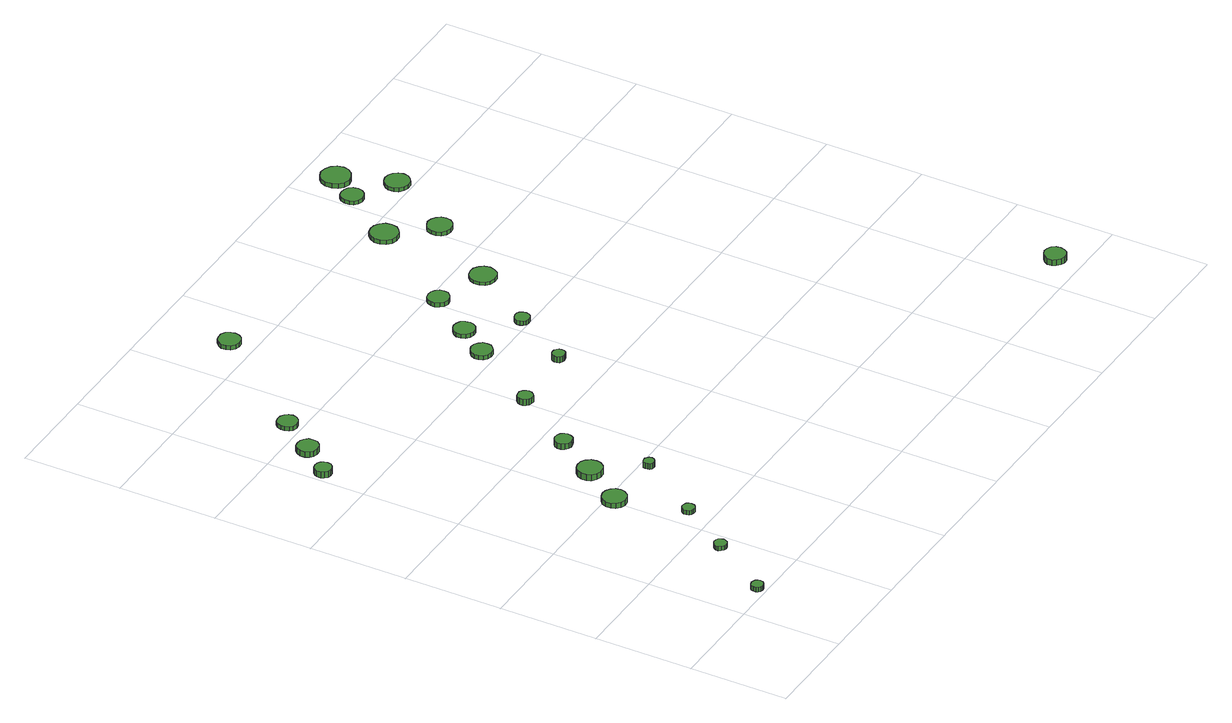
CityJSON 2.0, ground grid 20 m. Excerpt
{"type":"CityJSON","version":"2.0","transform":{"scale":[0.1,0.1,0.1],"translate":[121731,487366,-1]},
"CityObjects":{
"tree1":{"type":"SolitaryVegetationObject","attributes":{"function":"something"},"geometry":[{"type":"MultiSurface","lod":"1","boundaries":[[[0,1,2,3,4,5,6,7,8,9,10,11,12,13,14]],[[15,16,17,18,19,20,21,22,23,24,25,26,27,28,29]],[[0,29,28,1]],[[1,28,27,2]],[[2,27,26,3]],[[3,26,25,4]],[[4,25,24,5]],[[5,24,23,6]],[[6,23,22,7]],[[7,22,21,8]],[[8,21,20,9]],[[9,20,19,10]],[[10,19,18,11]],[[11,18,17,12]],[[12,17,16,13]],[[13,16,15,14]],[[14,15,29,0]]]}]},
"tree2":{"type":"SolitaryVegetationObject","attributes":{"function":"something"},"geometry":[{"type":"MultiSurface","lod":"1","boundaries":[[[30,31,32,33,34,35,36,37,38,39,40,41,42,43,44]],[[45,46,47,48,49,50,51,52,53,54,55,56,57,58,59]],[[30,59,58,31]],[[31,58,57,32]],[[32,57,56,33]],[[33,56,55,34]],[[34,55,54,35]],[[35,54,53,36]],[[36,53,52,37]],[[37,52,51,38]],[[38,51,50,39]],[[39,50,49,40]],[[40,49,48,41]],[[41,48,47,42]],[[42,47,46,43]],[[43,46,45,44]],[[44,45,59,30]]]}]},
"tree3":{"type":"SolitaryVegetationObject","attributes":{"function":"something"},"geometry":[{"type":"MultiSurface","lod":"1","boundaries":[[[60,61,62,63,64,65,66,67,68,69,70,71,72,73,74]],[[75,76,77,78,79,80,81,82,83,84,85,86,87,88,89]],[[60,89,88,61]],[[61,88,87,62]],[[62,87,86,63]],[[63,86,85,64]],[[64,85,84,65]],[[65,84,83,66]],[[66,83,82,67]],[[67,82,81,68]],[[68,81,80,69]],[[69,80,79,70]],[[70,79,78,71]],[[71,78,77,72]],[[72,77,76,73]],[[73,76,75,74]],[[74,75,89,60]]]}]},
"tree4":{"type":"SolitaryVegetationObject","attributes":{"function":"something"},"geometry":[{"type":"MultiSurface","lod":"1","boundaries":[[[90,91,92,93,94,95,96,97,98,99,100,101,102,103,104]],[[105,106,107,108,109,110,111,112,113,114,115,116,117,118,119]],[[90,119,118,91]],[[91,118,117,92]],[[92,117,116,93]],[[93,116,115,94]],[[94,115,114,95]],[[95,114,113,96]],[[96,113,112,97]],[[97,112,111,98]],[[98,111,110,99]],[[99,110,109,100]],[[100,109,108,101]],[[101,108,107,102]],[[102,107,106,103]],[[103,106,105,104]],[[104,105,119,90]]]}]},
"tree5":{"type":"SolitaryVegetationObject","attributes":{"function":"something"},"geometry":[{"type":"MultiSurface","lod":"1","boundaries":[[[120,121,122,123,124,125,126,127,128,129,130,131,132,133,134]],[[135,136,137,138,139,140,141,142,143,144,145,146,147,148,149]],[[120,149,148,121]],[[121,148,147,122]],[[122,147,146,123]],[[123,146,145,124]],[[124,145,144,125]],[[125,144,143,126]],[[126,143,142,127]],[[127,142,141,128]],[[128,141,140,129]],[[129,140,139,130]],[[130,139,138,131]],[[131,138,137,132]],[[132,137,136,133]],[[133,136,135,134]],[[134,135,149,120]]]}]},
"tree6":{"type":"SolitaryVegetationObject","attributes":{"function":"something"},"geometry":[{"type":"MultiSurface","lod":"1","boundaries":[[[150,151,152,153,154,155,156,157,158,159,160,161,162,163,164]],[[165,166,167,168,169,170,171,172,173,174,175,176,177,178,179]],[[150,179,178,151]],[[151,178,177,152]],[[152,177,176,153]],[[153,176,175,154]],[[154,175,174,155]],[[155,174,173,156]],[[156,173,172,157]],[[157,172,171,158]],[[158,171,170,159]],[[159,170,169,160]],[[160,169,168,161]],[[161,168,167,162]],[[162,167,166,163]],[[163,166,165,164]],[[164,165,179,150]]]}]},
"tree7":{"type":"SolitaryVegetationObject","attributes":{"function":"something"},"geometry":[{"type":"MultiSurface","lod":"1","boundaries":[[[180,181,182,183,184,185,186,187,188,189,190,191,192,193,194]],[[195,196,197,198,199,200,201,202,203,204,205,206,207,208,209]],[[180,209,208,181]],[[181,208,207,182]],[[182,207,206,183]],[[183,206,205,184]],[[184,205,204,185]],[[185,204,203,186]],[[186,203,202,187]],[[187,202,201,188]],[[188,201,200,189]],[[189,200,199,190]],[[190,199,198,191]],[[191,198,197,192]],[[192,197,196,193]],[[193,196,195,194]],[[194,195,209,180]]]}]},
"tree8":{"type":"SolitaryVegetationObject","attributes":{"function":"something"},"geometry":[{"type":"MultiSurface","lod":"1","boundaries":[[[210,211,212,213,214,215,216,217,218,219,220,221,222,223,224]],[[225,226,227,228,229,230,231,232,233,234,235,236,237,238,239]],[[210,239,238,211]],[[211,238,237,212]],[[212,237,236,213]],[[213,236,235,214]],[[214,235,234,215]],[[215,234,233,216]],[[216,233,232,217]],[[217,232,231,218]],[[218,231,230,219]],[[219,230,229,220]],[[220,229,228,221]],[[221,228,227,222]],[[222,227,226,223]],[[223,226,225,224]],[[224,225,239,210]]]}]},
"tree9":{"type":"SolitaryVegetationObject","attributes":{"function":"something"},"geometry":[{"type":"MultiSurface","lod":"1","boundaries":[[[240,241,242,243,244,245,246,247,248,249,250,251,252,253,254]],[[255,256,257,258,259,260,261,262,263,264,265,266,267,268,269]],[[240,269,268,241]],[[241,268,267,242]],[[242,267,266,243]],[[243,266,265,244]],[[244,265,264,245]],[[245,264,263,246]],[[246,263,262,247]],[[247,262,261,248]],[[248,261,260,249]],[[249,260,259,250]],[[250,259,258,251]],[[251,258,257,252]],[[252,257,256,253]],[[253,256,255,254]],[[254,255,269,240]]]}]},
"tree10":{"type":"SolitaryVegetationObject","attributes":{"function":"something"},"geometry":[{"type":"MultiSurface","lod":"1","boundaries":[[[270,271,272,273,274,275,276,277,278,279,280,281,282,283,284]],[[285,286,287,288,289,290,291,292,293,294,295,296,297,298,299]],[[270,299,298,271]],[[271,298,297,272]],[[272,297,296,273]],[[273,296,295,274]],[[274,295,294,275]],[[275,294,293,276]],[[276,293,292,277]],[[277,292,291,278]],[[278,291,290,279]],[[279,290,289,280]],[[280,289,288,281]],[[281,288,287,282]],[[282,287,286,283]],[[283,286,285,284]],[[284,285,299,270]]]}]},
"tree11":{"type":"SolitaryVegetationObject","attributes":{"function":"something"},"geometry":[{"type":"MultiSurface","lod":"1","boundaries":[[[300,301,302,303,304,305,306,307,308,309,310,311,312,313,314]],[[315,316,317,318,319,320,321,322,323,324,325,326,327,328,329]],[[300,329,328,301]],[[301,328,327,302]],[[302,327,326,303]],[[303,326,325,304]],[[304,325,324,305]],[[305,324,323,306]],[[306,323,322,307]],[[307,322,321,308]],[[308,321,320,309]],[[309,320,319,310]],[[310,319,318,311]],[[311,318,317,312]],[[312,317,316,313]],[[313,316,315,314]],[[314,315,329,300]]]}]},
"tree12":{"type":"SolitaryVegetationObject","attributes":{"function":"something"},"geometry":[{"type":"MultiSurface","lod":"1","boundaries":[[[330,331,332,333,334,335,336,337,338,339,340,341,342,343,344]],[[345,346,347,348,349,350,351,352,353,354,355,356,357,358,359]],[[330,359,358,331]],[[331,358,357,332]],[[332,357,356,333]],[[333,356,355,334]],[[334,355,354,335]],[[335,354,353,336]],[[336,353,352,337]],[[337,352,351,338]],[[338,351,350,339]],[[339,350,349,340]],[[340,349,348,341]],[[341,348,347,342]],[[342,347,346,343]],[[343,346,345,344]],[[344,345,359,330]]]}]},
"tree13":{"type":"SolitaryVegetationObject","attributes":{"function":"something"},"geometry":[{"type":"MultiSurface","lod":"1","boundaries":[[[360,361,362,363,364,365,366,367,368,369,370,371,372,373,374]],[[375,376,377,378,379,380,381,382,383,384,385,386,387,388,389]],[[360,389,388,361]],[[361,388,387,362]],[[362,387,386,363]],[[363,386,385,364]],[[364,385,384,365]],[[365,384,383,366]],[[366,383,382,367]],[[367,382,381,368]],[[368,381,380,369]],[[369,380,379,370]],[[370,379,378,371]],[[371,378,377,372]],[[372,377,376,373]],[[373,376,375,374]],[[374,375,389,360]]]}]},
"tree14":{"type":"SolitaryVegetationObject","attributes":{"function":"something"},"geometry":[{"type":"MultiSurface","lod":"1","boundaries":[[[390,391,392,393,394,395,396,397,398,399,400,401,402,403,404]],[[405,406,407,408,409,410,411,412,413,414,415,416,417,418,419]],[[390,419,418,391]],[[391,418,417,392]],[[392,417,416,393]],[[393,416,415,394]],[[394,415,414,395]],[[395,414,413,396]],[[396,413,412,397]],[[397,412,411,398]],[[398,411,410,399]],[[399,410,409,400]],[[400,409,408,401]],[[401,408,407,402]],[[402,407,406,403]],[[403,406,405,404]],[[404,405,419,390]]]}]},
"tree15":{"type":"SolitaryVegetationObject","attributes":{"function":"something"},"geometry":[{"type":"MultiSurface","lod":"1","boundaries":[[[420,421,422,423,424,425,426,427,428,429,430,431,432,433,434]],[[435,436,437,438,439,440,441,442,443,444,445,446,447,448,449]],[[420,449,448,421]],[[421,448,447,422]],[[422,447,446,423]],[[423,446,445,424]],[[424,445,444,425]],[[425,444,443,426]],[[426,443,442,427]],[[427,442,441,428]],[[428,441,440,429]],[[429,440,439,430]],[[430,439,438,431]],[[431,438,437,432]],[[432,437,436,433]],[[433,436,435,434]],[[434,435,449,420]]]}]},
"tree16":{"type":"SolitaryVegetationObject","attributes":{"function":"something"},"geometry":[{"type":"MultiSurface","lod":"1","boundaries":[[[450,451,452,453,454,455,456,457,458,459,460,461,462,463,464]],[[465,466,467,468,469,470,471,472,473,474,475,476,477,478,479]],[[450,479,478,451]],[[451,478,477,452]],[[452,477,476,453]],[[453,476,475,454]],[[454,475,474,455]],[[455,474,473,456]],[[456,473,472,457]],[[457,472,471,458]],[[458,471,470,459]],[[459,470,469,460]],[[460,469,468,461]],[[461,468,467,462]],[[462,467,466,463]],[[463,466,465,464]],[[464,465,479,450]]]}]},
"tree17":{"type":"SolitaryVegetationObject","attributes":{"function":"something"},"geometry":[{"type":"MultiSurface","lod":"1","boundaries":[[[480,481,482,483,484,485,486,487,488,489,490,491,492,493,494]],[[495,496,497,498,499,500,501,502,503,504,505,506,507,508,509]],[[480,509,508,481]],[[481,508,507,482]],[[482,507,506,483]],[[483,506,505,484]],[[484,505,504,485]],[[485,504,503,486]],[[486,503,502,487]],[[487,502,501,488]],[[488,501,500,489]],[[489,500,499,490]],[[490,499,498,491]],[[491,498,497,492]],[[492,497,496,493]],[[493,496,495,494]],[[494,495,509,480]]]}]},
"tree18":{"type":"SolitaryVegetationObject","attributes":{"function":"something"},"geometry":[{"type":"MultiSurface","lod":"1","boundaries":[[[510,511,512,513,514,515,516,517,518,519,520,521,522,523,524]],[[525,526,527,528,529,530,531,532,533,534,535,536,537,538,539]],[[510,539,538,511]],[[511,538,537,512]],[[512,537,536,513]],[[513,536,535,514]],[[514,535,534,515]],[[515,534,533,516]],[[516,533,532,517]],[[517,532,531,518]],[[518,531,530,519]],[[519,530,529,520]],[[520,529,528,521]],[[521,528,527,522]],[[522,527,526,523]],[[523,526,525,524]],[[524,525,539,510]]]}]},
"tree19":{"type":"SolitaryVegetationObject","attributes":{"function":"something"},"geometry":[{"type":"MultiSurface","lod":"1","boundaries":[[[540,541,542,543,544,545,546,547,548,549,550,551,552,553,554]],[[555,556,557,558,559,560,561,562,563,564,565,566,567,568,569]],[[540,569,568,541]],[[541,568,567,542]],[[542,567,566,543]],[[543,566,565,544]],[[544,565,564,545]],[[545,564,563,546]],[[546,563,562,547]],[[547,562,561,548]],[[548,561,560,549]],[[549,560,559,550]],[[550,559,558,551]],[[551,558,557,552]],[[552,557,556,553]],[[553,556,555,554]],[[554,555,569,540]]]}]},
"tree20":{"type":"SolitaryVegetationObject","attributes":{"function":"something"},"geometry":[{"type":"MultiSurface","lod":"1","boundaries":[[[570,571,572,573,574,575,576,577,578,579,580,581,582,583,584]],[[585,586,587,588,589,590,591,592,593,594,595,596,597,598,599]],[[570,599,598,571]],[[571,598,597,572]],[[572,597,596,573]],[[573,596,595,574]],[[574,595,594,575]],[[575,594,593,576]],[[576,593,592,577]],[[577,592,591,578]],[[578,591,590,579]],[[579,590,589,580]],[[580,589,588,581]],[[581,588,587,582]],[[582,587,586,583]],[[583,586,585,584]],[[584,585,599,570]]]}]},
"tree21":{"type":"SolitaryVegetationObject","attributes":{"function":"something"},"geometry":[{"type":"MultiSurface","lod":"1","boundaries":[[[600,601,602,603,604,605,606,607,608,609,610,611,612,613,614]],[[615,616,617,618,619,620,621,622,623,624,625,626,627,628,629]],[[600,629,628,601]],[[601,628,627,602]],[[602,627,626,603]],[[603,626,625,604]],[[604,625,624,605]],[[605,624,623,606]],[[606,623,622,607]],[[607,622,621,608]],[[608,621,620,609]],[[609,620,619,610]],[[610,619,618,611]],[[611,618,617,612]],[[612,617,616,613]],[[613,616,615,614]],[[614,615,629,600]]]}]},
"tree22":{"type":"SolitaryVegetationObject","attributes":{"function":"something"},"geometry":[{"type":"MultiSurface","lod":"1","boundaries":[[[630,631,632,633,634,635,636,637,638,639,640,641,642,643,644]],[[645,646,647,648,649,650,651,652,653,654,655,656,657,658,659]],[[630,659,658,631]],[[631,658,657,632]],[[632,657,656,633]],[[633,656,655,634]],[[634,655,654,635]],[[635,654,653,636]],[[636,653,652,637]],[[637,652,651,638]],[[638,651,650,639]],[[639,650,649,640]],[[640,649,648,641]],[[641,648,647,642]],[[642,647,646,643]],[[643,646,645,644]],[[644,645,659,630]]]}]},
"tree23":{"type":"SolitaryVegetationObject","attributes":{"function":"something"},"geometry":[{"type":"MultiSurface","lod":"1","boundaries":[[[660,661,662,663,664,665,666,667,668,669,670,671,672,673,674]],[[675,676,677,678,679,680,681,682,683,684,685,686,687,688,689]],[[660,689,688,661]],[[661,688,687,662]],[[662,687,686,663]],[[663,686,685,664]],[[664,685,684,665]],[[665,684,683,666]],[[666,683,682,667]],[[667,682,681,668]],[[668,681,680,669]],[[669,680,679,670]],[[670,679,678,671]],[[671,678,677,672]],[[672,677,676,673]],[[673,676,675,674]],[[674,675,689,660]]]}]},
"tree24":{"type":"SolitaryVegetationObject","attributes":{"function":"something"},"geometry":[{"type":"MultiSurface","lod":"1","boundaries":[[[690,691,692,693,694,695,696,697,698,699,700,701,702,703,704]],[[705,706,707,708,709,710,711,712,713,714,715,716,717,718,719]],[[690,719,718,691]],[[691,718,717,692]],[[692,717,716,693]],[[693,716,715,694]],[[694,715,714,695]],[[695,714,713,696]],[[696,713,712,697]],[[697,712,711,698]],[[698,711,710,699]],[[699,710,709,700]],[[700,709,708,701]],[[701,708,707,702]],[[702,707,706,703]],[[703,706,705,704]],[[704,705,719,690]]]}]}
},
"vertices":[
[99,19,16],[98,24,16],[95,28,16],[91,30,16],[86,31,16],[81,29,16],[77,26,16],[75,21,16],[75,16,16],[77,12,16],[81,9,16],[86,7,16],[91,8,16],[95,10,16],[98,14,16],[98,14,6],[95,10,6],[91,8,6],[86,7,6],[81,9,6],[77,12,6],[75,16,6],[75,21,6],[77,26,6],[81,29,6],[86,31,6],[91,30,6],[95,28,6],[98,24,6],[99,19,6],
[184,143,15],[183,148,15],[180,153,15],[175,155,15],[170,156,15],[165,154,15],[161,151,15],[158,146,15],[158,140,15],[161,136,15],[165,132,15],[170,130,15],[175,131,15],[180,134,15],[183,138,15],[183,138,6],[180,134,6],[175,131,6],[170,130,6],[165,132,6],[161,136,6],[158,140,6],[158,146,6],[161,151,6],[165,154,6],[170,156,6],[175,155,6],[180,153,6],[183,148,6],[184,143,6],
[36,894,24],[35,901,24],[31,907,24],[25,910,24],[18,911,24],[11,909,24],[6,904,24],[3,898,24],[3,890,24],[6,884,24],[11,879,24],[18,877,24],[25,878,24],[31,881,24],[35,887,24],[35,887,11],[31,881,11],[25,878,11],[18,877,11],[11,879,11],[6,884,11],[3,890,11],[3,898,11],[6,904,11],[11,909,11],[18,911,11],[25,910,11],[31,907,11],[35,901,11],[36,894,11],
[256,250,15],[255,256,15],[252,260,15],[247,262,15],[242,263,15],[237,261,15],[233,258,15],[231,253,15],[231,248,15],[233,243,15],[237,240,15],[242,238,15],[247,238,15],[252,241,15],[255,245,15],[255,245,6],[252,241,6],[247,238,6],[242,238,6],[237,240,6],[233,243,6],[231,248,6],[231,253,6],[233,258,6],[237,261,6],[242,263,6],[247,262,6],[252,260,6],[255,256,6],[256,250,6],
[230,385,17],[228,395,17],[222,403,17],[213,408,17],[203,409,17],[194,406,17],[186,400,17],[182,390,17],[182,380,17],[186,371,17],[194,364,17],[203,361,17],[213,362,17],[222,367,17],[228,376,17],[228,376,6],[222,367,6],[213,362,6],[203,361,6],[194,364,6],[186,371,6],[182,380,6],[182,390,6],[186,400,6],[194,406,6],[203,409,6],[213,408,6],[222,403,6],[228,395,6],[230,385,6],
[94,956,19],[93,965,19],[87,972,19],[80,976,19],[71,977,19],[62,975,19],[56,969,19],[52,960,19],[52,951,19],[56,943,19],[62,937,19],[71,935,19],[80,936,19],[87,940,19],[93,947,19],[93,947,7],[87,940,7],[80,936,7],[71,935,7],[62,937,7],[56,943,7],[52,951,7],[52,960,7],[56,969,7],[62,975,7],[71,977,7],[80,976,7],[87,972,7],[93,965,7],[94,956,7],
[286,467,20],[284,477,20],[278,486,20],[269,491,20],[258,492,20],[249,489,20],[241,482,20],[237,472,20],[237,462,20],[241,453,20],[249,446,20],[258,443,20],[269,444,20],[278,449,20],[284,457,20],[284,457,7],[278,449,7],[269,444,7],[258,443,7],[249,446,7],[241,453,7],[237,462,7],[237,472,7],[241,482,7],[249,489,7],[258,492,7],[269,491,7],[278,486,7],[284,477,7],[286,467,7],
[149,1029,16],[147,1037,16],[142,1044,16],[135,1048,16],[126,1049,16],[118,1047,16],[112,1041,16],[109,1033,16],[109,1025,16],[112,1017,16],[118,1011,16],[126,1009,16],[135,1010,16],[142,1014,16],[147,1021,16],[147,1021,7],[142,1014,7],[135,1010,7],[126,1009,7],[118,1011,7],[112,1017,7],[109,1025,7],[109,1033,7],[112,1041,7],[118,1047,7],[126,1049,7],[135,1048,7],[142,1044,7],[147,1037,7],[149,1029,7],
[345,383,19],[344,388,19],[341,391,19],[337,394,19],[333,394,19],[329,393,19],[325,390,19],[324,386,19],[324,381,19],[325,377,19],[329,374,19],[333,373,19],[337,373,19],[341,375,19],[344,379,19],[344,379,7],[341,375,7],[337,373,7],[333,373,7],[329,374,7],[325,377,7],[324,381,7],[324,386,7],[325,390,7],[329,393,7],[333,394,7],[337,394,7],[341,391,7],[344,388,7],[345,383,7],
[331,552,24],[329,559,24],[325,565,24],[319,568,24],[311,569,24],[305,567,24],[299,562,24],[296,555,24],[296,548,24],[299,541,24],[305,536,24],[311,534,24],[319,535,24],[325,538,24],[329,544,24],[329,544,12],[325,538,12],[319,535,12],[311,534,12],[305,536,12],[299,541,12],[296,548,12],[296,555,12],[299,562,12],[305,567,12],[311,569,12],[319,568,12],[325,565,12],[329,559,12],[331,552,12],
[415,680,26],[414,686,26],[410,691,26],[405,695,26],[398,695,26],[392,693,26],[388,689,26],[385,683,26],[385,677,26],[388,671,26],[392,667,26],[398,665,26],[405,665,26],[410,669,26],[414,674,26],[414,674,13],[410,669,13],[405,665,13],[398,665,13],[392,667,13],[388,671,13],[385,677,13],[385,683,13],[388,689,13],[392,693,13],[398,695,13],[405,695,13],[410,691,13],[414,686,13],[415,680,13],
[329,1250,16],[327,1259,16],[322,1267,16],[314,1272,16],[305,1272,16],[296,1270,16],[289,1263,16],[285,1255,16],[285,1246,16],[289,1237,16],[296,1231,16],[305,1228,16],[314,1229,16],[322,1234,16],[327,1241,16],[327,1241,7],[322,1234,7],[314,1229,7],[305,1228,7],[296,1231,7],[289,1237,7],[285,1246,7],[285,1255,7],[289,1263,7],[296,1270,7],[305,1272,7],[314,1272,7],[322,1267,7],[327,1259,7],[329,1250,7],
[524,828,16],[523,837,16],[517,844,16],[510,849,16],[501,850,16],[493,847,16],[486,841,16],[482,833,16],[482,824,16],[486,816,16],[493,810,16],[501,807,16],[510,808,16],[517,813,16],[523,820,16],[523,820,7],[517,813,7],[510,808,7],[501,807,7],[493,810,7],[486,816,7],[482,824,7],[482,833,7],[486,841,7],[493,847,7],[501,850,7],[510,849,7],[517,844,7],[523,837,7],[524,828,7],
[566,695,22],[565,700,22],[562,704,22],[557,707,22],[552,707,22],[547,706,22],[543,702,22],[541,697,22],[541,692,22],[543,687,22],[547,684,22],[552,682,22],[557,683,22],[562,685,22],[565,689,22],[565,689,9],[562,685,9],[557,683,9],[552,682,9],[547,684,9],[543,687,9],[541,692,9],[541,697,9],[543,702,9],[547,706,9],[552,707,9],[557,707,9],[562,704,9],[565,700,9],[566,695,9],
[570,890,15],[568,899,15],[563,907,15],[555,911,15],[546,912,15],[538,909,15],[531,903,15],[527,895,15],[527,886,15],[531,878,15],[538,872,15],[546,869,15],[555,870,15],[563,874,15],[568,882,15],[568,882,7],[563,874,7],[555,870,7],[546,869,7],[538,872,7],[531,878,7],[527,886,7],[527,895,7],[531,903,7],[538,909,7],[546,912,7],[555,911,7],[563,907,7],[568,899,7],[570,890,7],
[646,814,16],[645,820,16],[641,826,16],[636,829,16],[629,829,16],[623,827,16],[619,823,16],[616,817,16],[616,811,16],[619,805,16],[623,801,16],[629,799,16],[636,800,16],[641,803,16],[645,808,16],[645,808,7],[641,803,7],[636,800,7],[629,799,7],[623,801,7],[619,805,7],[616,811,7],[616,817,7],[619,823,7],[623,827,7],[629,829,7],[636,829,7],[641,826,7],[645,820,7],[646,814,7],
[634,980,16],[633,989,16],[627,996,16],[620,1000,16],[611,1001,16],[602,999,16],[596,993,16],[592,985,16],[592,976,16],[596,968,16],[602,962,16],[611,959,16],[620,960,16],[627,964,16],[633,971,16],[633,971,7],[627,964,7],[620,960,7],[611,959,7],[602,962,7],[596,968,7],[592,976,7],[592,985,7],[596,993,7],[602,999,7],[611,1001,7],[620,1000,7],[627,996,7],[633,989,7],[634,980,7],
[745,945,14],[742,956,14],[736,964,14],[727,970,14],[716,971,14],[705,968,14],[697,960,14],[693,950,14],[693,939,14],[697,929,14],[705,922,14],[716,919,14],[727,920,14],[736,925,14],[742,934,14],[742,934,7],[736,925,7],[727,920,7],[716,919,7],[705,922,7],[697,929,7],[693,939,7],[693,950,7],[697,960,7],[705,968,7],[716,971,7],[727,970,7],[736,964,7],[742,956,7],[745,945,7],
[775,1168,16],[773,1180,16],[766,1189,16],[756,1195,16],[744,1196,16],[733,1193,16],[725,1185,16],[720,1174,16],[720,1163,16],[725,1152,16],[733,1144,16],[744,1140,16],[756,1142,16],[766,1148,16],[773,1157,16],[773,1157,7],[766,1148,7],[756,1142,7],[744,1140,7],[733,1144,7],[725,1152,7],[720,1163,7],[720,1174,7],[725,1185,7],[733,1193,7],[744,1196,7],[756,1195,7],[766,1189,7],[773,1180,7],[775,1168,7],
[843,1091,15],[841,1101,15],[835,1109,15],[826,1114,15],[816,1116,15],[806,1112,15],[798,1106,15],[794,1096,15],[794,1086,15],[798,1077,15],[806,1070,15],[816,1067,15],[826,1068,15],[835,1073,15],[841,1081,15],[841,1081,7],[835,1073,7],[826,1068,7],[816,1067,7],[806,1070,7],[798,1077,7],[794,1086,7],[794,1096,7],[798,1106,7],[806,1112,7],[816,1116,7],[826,1114,7],[835,1109,7],[841,1101,7],[843,1091,7],
[848,1279,15],[846,1288,15],[841,1296,15],[833,1300,15],[823,1301,15],[814,1299,15],[807,1292,15],[804,1284,15],[804,1274,15],[807,1266,15],[814,1260,15],[823,1257,15],[833,1258,15],[841,1262,15],[846,1270,15],[846,1270,7],[841,1262,7],[833,1258,7],[823,1257,7],[814,1260,7],[807,1266,7],[804,1274,7],[804,1284,7],[807,1292,7],[814,1299,7],[823,1301,7],[833,1300,7],[841,1296,7],[846,1288,7],[848,1279,7],
[893,1334,17],[890,1346,17],[883,1356,17],[872,1362,17],[860,1364,17],[849,1360,17],[840,1352,17],[835,1341,17],[835,1328,17],[840,1317,17],[849,1309,17],[860,1305,17],[872,1307,17],[883,1313,17],[890,1323,17],[890,1323,7],[883,1313,7],[872,1307,7],[860,1305,7],[849,1309,7],[840,1317,7],[835,1328,7],[835,1341,7],[840,1352,7],[849,1360,7],[860,1364,7],[872,1362,7],[883,1356,7],[890,1346,7],[893,1334,7],
[930,1229,15],[928,1239,15],[921,1247,15],[913,1252,15],[902,1253,15],[893,1250,15],[885,1243,15],[881,1234,15],[881,1223,15],[885,1214,15],[893,1207,15],[902,1204,15],[913,1205,15],[921,1210,15],[928,1218,15],[928,1218,7],[921,1210,7],[913,1205,7],[902,1204,7],[893,1207,7],[885,1214,7],[881,1223,7],[881,1234,7],[885,1243,7],[893,1250,7],[902,1253,7],[913,1252,7],[921,1247,7],[928,1239,7],[930,1229,7],
[1287,46,31],[1285,54,31],[1280,62,31],[1272,66,31],[1263,67,31],[1255,64,31],[1248,58,31],[1244,50,31],[1244,41,31],[1248,33,31],[1255,27,31],[1263,24,31],[1272,25,31],[1280,29,31],[1285,37,31],[1285,37,18],[1280,29,18],[1272,25,18],[1263,24,18],[1255,27,18],[1248,33,18],[1244,41,18],[1244,50,18],[1248,58,18],[1255,64,18],[1263,67,18],[1272,66,18],[1280,62,18],[1285,54,18],[1287,46,18]
]}
